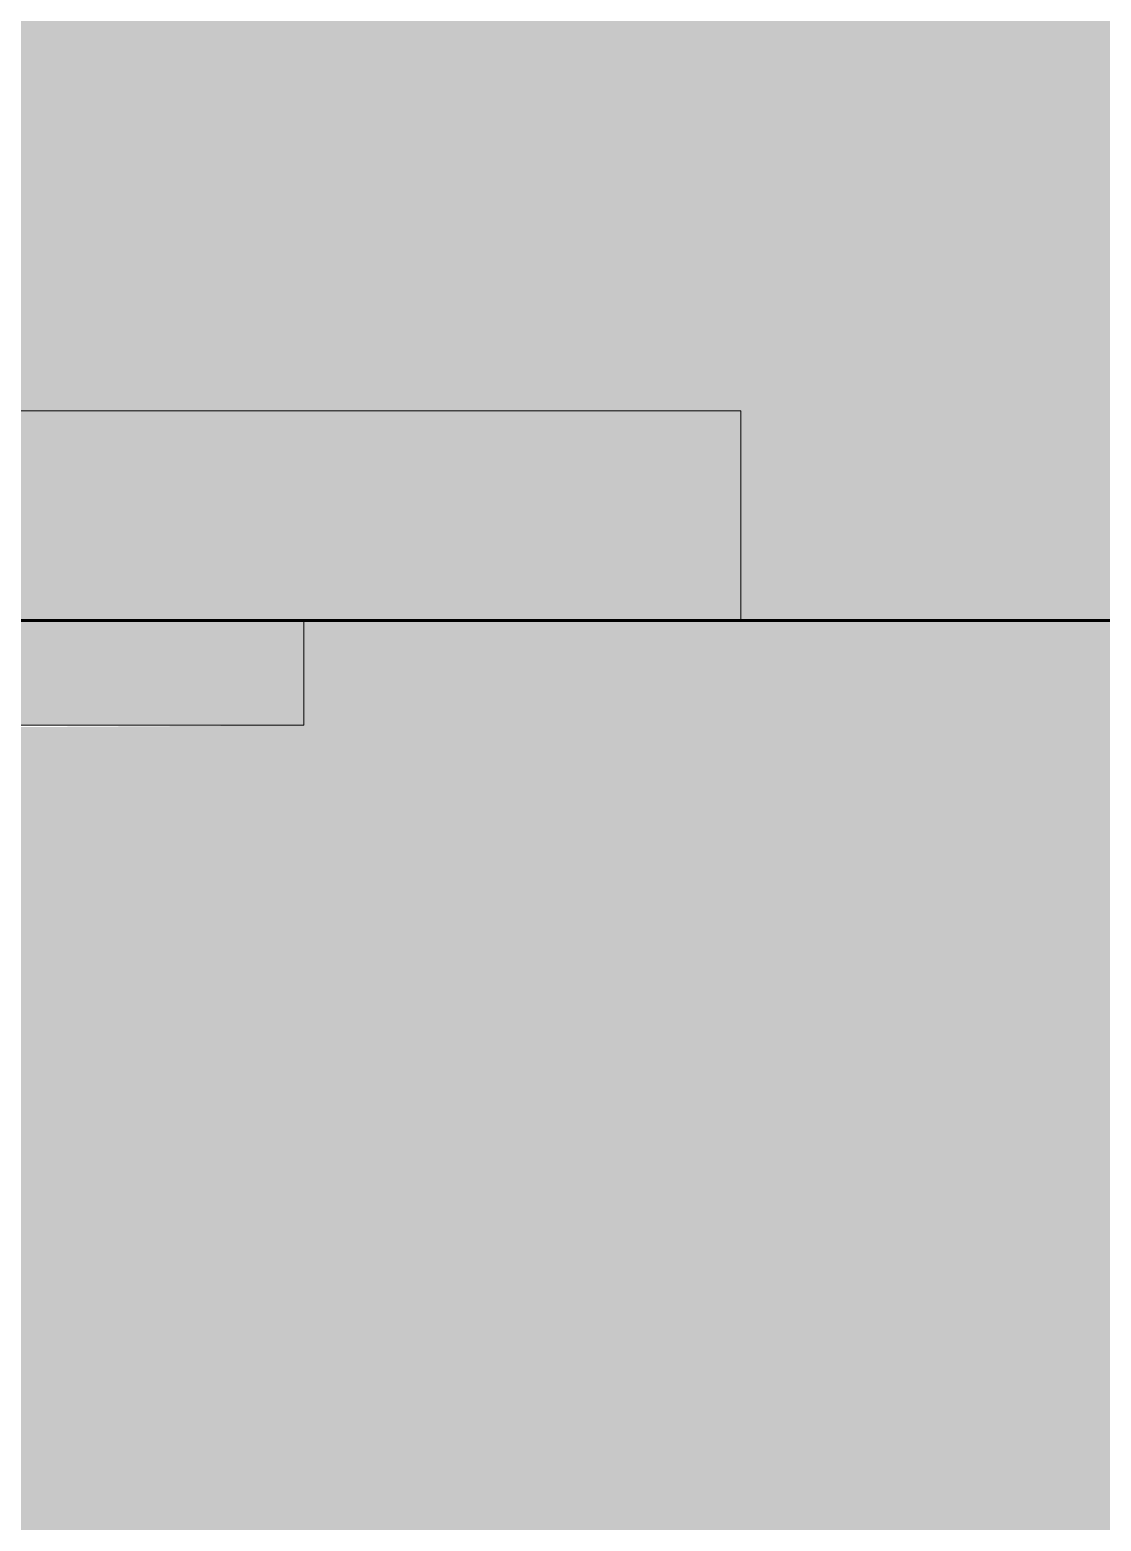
# Model space of a CAD drawing. Header units: millimetres. Extents: x -155050 to -36395, y -2753 to 7638.
# Drawn here: x -81427.9 to -81366.6, y -801.5 to -716.2 of the extents above; entities that cross this region are included whole.
import ezdxf

# ---------------------------------------------------------------- set-up
doc = ezdxf.new("R2010")
doc.units = ezdxf.units.MM
for name, pattern in [('IMPORT-DASHDOT', [11.176, 8.128, -1.524, 0, -1.524]), ('IMPORT-DASHED _2_', [9.652, 8.128, -1.524]), ('IMPORT-DĚLICÍ2 _2_', [15.875, 6.35, -3.175, 0, -3.175, 0, -3.175]), ('IMPORT-KANVBRDO', [20, 7, -6.5, 0, -6.5])]:
    doc.linetypes.add(name, pattern=pattern)
for name, color, linetype, lineweight, true_color in [('---1 - PBS PNP-1', 1, 'Continuous', 35, 0xff0000), ('00_pl_deštová voda oblast', 6, 'Continuous', 25, 0xff00ff), ('00_pL_hranice pozemku', 1, 'Continuous', 35, 0xff0000), ('00_pL_katastr-1', 150, 'Continuous', 35, 0x007fff), ('00_pL_KOTY 1500', 7, 'Continuous', 9, 0x260000), ('00_pL_objekt', 1, 'Continuous', 50, 0xff0000), ('00_pL_přípojka destova kanalizace-2', 7, 'Continuous', 35, 0x3f7f3f), ('212_HK_situace_03_dwg-1', 40, 'Continuous', 9, 0xffbf00), ('A-DOOR-5', 7, 'Continuous', 9, 0xf7f7ef), ('A-FLOR-LEVL-1', 7, 'Continuous', 9, 0x7f7f7f), ('hch budova-1', 7, 'Continuous', 9, 0x00a5a5), ('hch kanal-3', 30, 'IMPORT-KANVBRDO', 9, 0xff7f00), ('hch oploceni-1', 7, 'IMPORT-DĚLICÍ2 _2_', 9, 0x00a5a5), ('hch teren-1', 7, 'Continuous', 9, 0x00a5a5), ('hch tok-1', 7, 'Continuous', 9, 0x00a5a5), ('Obrys', 2, 'Continuous', 9, 0xffff00), ('Obrys-2', 1, 'IMPORT-DASHED _2_', 9, 0xff0000), ('Obrys-3', 5, 'Continuous', 9, 0x0000ff), ('Obrys-4', 5, 'IMPORT-DASHDOT', 9, 0x0000ff), ('PDF7_000 ISN KABELY NN', 9, 'Continuous', 9, 0x808080), ('PDF7_000 ISN SDĚL OPTIKA METALIKA CHRÁNIČKA PŘÍVOD', 9, 'Continuous', 9, 0x808080), ('PDF7_0V - Splašky výtlak zaměřeno', 9, 'Continuous', 9, 0x808080), ('PDF7_0V - Voda návrh', 9, 'Continuous', 9, 0x808080), ('PDF7_0V-návrh kanal dešťová', 7, 'Continuous', 9, 0x656565), ('PDF7_26', 9, 'Continuous', 9, 0x808080), ('PDF7_CKKOTY', 7, 'Continuous', 9, 0x260000), ('PDF7_GP Hraniční linie', 7, 'Continuous', 9, 0x0052a5), ('PDF7_GP Stromy', 7, 'Continuous', 9, 0x67a552), ('PDF7_GP Výšky bodů', 7, 'Continuous', 9, 0x0052a5), ('PDF7_ISS DEŠŤOVÁ KANALIZACE', 9, 'Continuous', 9, 0x808080), ('PDF7_POPIS_500', 1, 'Continuous', 9, 0xff0000), ('PDF7_Slezské Předměstí_646971$0$21900', 7, 'Continuous', 9, 0x002600), ('PDF7_VO_KABEL', 7, 'Continuous', 9, 0x7f6f3f), ('S-FSTN-1', 7, 'Continuous', 9, 0xbb502e), ('zed-1', 5, 'Continuous', 9, 0x0000ff)]:
    doc.layers.add(name, color=color, linetype=linetype, lineweight=lineweight, true_color=true_color)
for name, color, linetype, lineweight in [('0-1', 7, 'Continuous', 9), ('00_pL_KOTY', 7, 'Continuous', 9), ('00_pl_rozhrani ploch', 7, 'Continuous', 18), ('00_pL_stavajici objekty', 7, 'Continuous', 50), ('2966-1_navrh dispozice stroju-HK_02_dwg-1', 7, 'Continuous', 9), ('2966-1_navrh dispozice stroju-HK_dwg-1', 7, 'Continuous', 9), ('A-DOOR', 7, 'Continuous', 9), ('A-FLOR-LEVL', 7, 'Continuous', 9), ('HK_TEREN_SESAZENI_dwg-1', 7, 'Continuous', 9), ('Kóty', 7, 'Continuous', 9), ('PDF7_000 BOURÁNÍ', 7, 'Continuous', 9), ('S-FSTN', 7, 'Continuous', 9)]:
    doc.layers.add(name, color=color, linetype=linetype, lineweight=lineweight)

# ---------------------------------------------------------------- blocks, each defined once
blk = doc.blocks.new('Patní deska s ořezem - 388233-Řez 4')
at = {"layer": 'S-FSTN-1'}
for points in [[(-196863.289, -750), (-196843.19, -750), (-196843.19, -738), (-196995.69, -738), (-196995.056, -750), (-196868.19, -750)], [(-196907.211, -756), (-196868.19, -756), (-196868.19, -750), (-196995.69, -750), (-196995.056, -756), (-196951.133, -756)]]:
    blk.add_hatch(color=256, dxfattribs=at).paths.add_polyline_path(points)
at = {"layer": 'S-FSTN'}
for p, q in [((-196995.056, -738), (-196843.19, -738)), ((-196843.19, -750), (-196843.19, -738)), ((-196995.056, -750), (-196868.19, -750)), ((-196868.19, -756), (-196868.19, -750)), ((-196843.19, -750), (-196868.19, -750)), ((-196868.19, -756), (-196995.056, -756))]:
    blk.add_line(p, q, dxfattribs=at)
blk = doc.blocks.new('M_Vrata_ výsuvná_ sekční - 3000X4000 MM-499574-Řez 4')
at = {"layer": 'A-DOOR-5'}
blk.add_hatch(color=256, dxfattribs=at).paths.add_polyline_path([(-193437.349, -750), (-193133.19, -750), (-193133.19, -738), (-193008.091, -738), (-193008.091, -450), (-192979.197, -450), (-192979.197, 1700), (-192988.19, 1700), (-192988.19, 2750), (-196979.197, 2750), (-196979.197, -738), (-196843.19, -738), (-196843.19, -750), (-193788.728, -750)])
at = {"layer": 'A-DOOR'}
for p, q in [((-193133.19, -750), (-196843.19, -750)), ((-196843.19, -750), (-193133.19, -750))]:
    blk.add_line(p, q, dxfattribs=at)
blk = doc.blocks.new('Rampa - Rampa-823350-Řez 4')
at = {"layer": 'A-FLOR-LEVL-1'}
blk.add_hatch(color=256, dxfattribs=at).paths.add_polyline_path([(-194491.485, -945.209), (-192988.19, -945.209), (-192988.19, -765.117), (-193008.091, -765.117), (-193008.091, -756), (-193108.19, -756), (-193108.19, -750), (-196868.19, -750), (-196868.19, -756), (-196988.19, -756.782), (-196988.19, -945.209), (-195896.998, -945.209)])
blk = doc.blocks.new('2966-1_navrh dispozice stroju-HK_dwg-867852-Řez 4')
at = {"layer": '0-1'}
for p, q in [((-194955.828, -750), (-197875.828, -750)), ((-197875.828, -750), (-194955.828, -750)), ((-194955.828, -750), (-197875.828, -750)), ((-197875.828, -750), (-196306.828, -750)), ((-194955.828, -750), (-197875.828, -750)), ((-194955.828, -750), (-197875.828, -750)), ((-194955.828, -750), (-197875.828, -750)), ((-194955.828, -750), (-197875.828, -750)), ((-194955.828, -750), (-197875.828, -750)), ((-194955.828, -750), (-197875.828, -750)), ((-194955.828, -750), (-197875.828, -750)), ((-194955.828, -750), (-197875.828, -750)), ((-194955.828, -750), (-197875.828, -750)), ((-194955.828, -750), (-197875.828, -750)), ((-194955.828, -750), (-197875.828, -750)), ((-194955.828, -750), (-197875.828, -750)), ((-197875.828, -750), (-194955.828, -750)), ((-196306.828, -750), (-197875.828, -750)), ((-194955.828, -750), (-197875.828, -750)), ((-194955.828, -750), (-197875.828, -750)), ((-194955.828, -750), (-197875.828, -750)), ((-194955.828, -750), (-197875.828, -750)), ((-194955.828, -750), (-197875.828, -750)), ((-194955.828, -750), (-197875.828, -750)), ((-194955.828, -750), (-197875.828, -750)), ((-194955.828, -750), (-197875.828, -750)), ((-194955.828, -750), (-197875.828, -750)), ((-194955.828, -750), (-197875.828, -750)), ((-194955.828, -750), (-197875.828, -750)), ((-194955.828, -750), (-197875.828, -750)), ((-197616.828, -750), (-194955.828, -750)), ((-197616.828, -750), (-194955.828, -750)), ((-196394.828, -750), (-197304.828, -750)), ((-197304.828, -750), (-196394.828, -750)), ((-197304.828, -750), (-196394.828, -750)), ((-197304.828, -750), (-196394.828, -750)), ((-196394.828, -750), (-197304.828, -750)), ((-197304.828, -750), (-196394.828, -750)), ((-197304.828, -750), (-196394.828, -750)), ((-197304.828, -750), (-196394.828, -750)), ((-197214.828, -750), (-196634.828, -750)), ((-196634.828, -750), (-197214.828, -750)), ((-197214.828, -750), (-196634.828, -750)), ((-196634.828, -750), (-197214.828, -750)), ((-196654.828, -750), (-197194.828, -750)), ((-196654.828, -750), (-197194.828, -750)), ((-196871.828, -750), (-197012.828, -750)), ((-196871.828, -750), (-197012.828, -750)), ((-196867.765, -750), (-196981.891, -750)), ((-196867.765, -750), (-196981.891, -750)), ((-196941.828, -750), (-196781.828, -750)), ((-196781.828, -750), (-196941.828, -750)), ((-196941.828, -750), (-196781.828, -750)), ((-196867.765, -750), (-196924.828, -750)), ((-196867.765, -750), (-196924.828, -750)), ((-196916.828, -750), (-196806.828, -750)), ((-196806.828, -750), (-196916.828, -750)), ((-196910.628, -750), (-196747.828, -750)), ((-196910.628, -750), (-196753.328, -750)), ((-196753.328, -750), (-196910.628, -750)), ((-196747.828, -750), (-196910.628, -750)), ((-196883.678, -750), (-196909.978, -750)), ((-196901.528, -750), (-196878.592, -750)), ((-196883.678, -750), (-196886.546, -750)), ((-196885.11, -750), (-196793.328, -750)), ((-196883.678, -750), (-196883.528, -750)), ((-196883.178, -750), (-196883.528, -750)), ((-196871.874, -750), (-196883.178, -750)), ((-196866.828, -750), (-196882.828, -750)), ((-196866.828, -750), (-196882.828, -750)), ((-196878.078, -750), (-196881.328, -750)), ((-196878.078, -750), (-196881.328, -750)), ((-196878.078, -750), (-196881.328, -750)), ((-196878.078, -750), (-196881.328, -750)), ((-196881.328, -750), (-196878.078, -750)), ((-196881.328, -750), (-196878.078, -750)), ((-196871.578, -750), (-196878.078, -750)), ((-196871.578, -750), (-196878.078, -750)), ((-196871.578, -750), (-196878.078, -750)), ((-196871.578, -750), (-196878.078, -750)), ((-196877.17, -750), (-196871.403, -750)), ((-196871.528, -750), (-196872.328, -750)), ((-196871.528, -750), (-196872.328, -750)), ((-196871.138, -750), (-196871.874, -750)), ((-196871.828, -750), (-196851.828, -750)), ((-196871.828, -750), (-196851.828, -750)), ((-196868.328, -750), (-196871.578, -750)), ((-196868.328, -750), (-196871.578, -750)), ((-196868.328, -750), (-196871.578, -750)), ((-196868.328, -750), (-196871.578, -750)), ((-196871.528, -750), (-196871.555, -750)), ((-196871.528, -750), (-196871.555, -750)), ((-196852.101, -750), (-196852.128, -750)), ((-196851.328, -750), (-196852.128, -750)), ((-196852.101, -750), (-196852.128, -750)), ((-196851.328, -750), (-196852.128, -750)), ((-196812.828, -750), (-196851.828, -750)), ((-196812.828, -750), (-196851.828, -750)), ((-196825.828, -750), (-196849.828, -750)), ((-196825.828, -750), (-196849.828, -750)), ((-196842.328, -750), (-196846.828, -750)), ((-196842.328, -750), (-196846.828, -750)), ((-196842.328, -750), (-196846.828, -750)), ((-196842.328, -750), (-196846.828, -750)), ((-196846.828, -750), (-196842.328, -750)), ((-196846.828, -750), (-196842.328, -750)), ((-196830.828, -750), (-196844.828, -750)), ((-196830.828, -750), (-196844.828, -750)), ((-196831.578, -750), (-196844.078, -750)), ((-196831.578, -750), (-196844.078, -750)), ((-196832.728, -750), (-196842.928, -750)), ((-196832.728, -750), (-196842.928, -750)), ((-196833.328, -750), (-196842.328, -750)), ((-196833.328, -750), (-196842.328, -750)), ((-196833.328, -750), (-196842.328, -750)), ((-196833.328, -750), (-196842.328, -750)), ((-196839.428, -750), (-196839.928, -750)), ((-196839.428, -750), (-196839.928, -750)), ((-196839.428, -750), (-196839.928, -750)), ((-196839.428, -750), (-196839.928, -750)), ((-196827.728, -750), (-196839.928, -750)), ((-196827.728, -750), (-196839.928, -750)), ((-196836.675, -750), (-196837.169, -750)), ((-196836.675, -750), (-196837.169, -750)), ((-196836.778, -750), (-196837.009, -750)), ((-196835.74, -750), (-196836.675, -750)), ((-196836.223, -750), (-196836.561, -750)), ((-196836.078, -750), (-196827.778, -750)), ((-196836.078, -750), (-196827.778, -750)), ((-196834.532, -750), (-196835.74, -750)), ((-196835.328, -750), (-196834.828, -750)), ((-196832.882, -750), (-196834.532, -750)), ((-196832.882, -750), (-196834.532, -750)), ((-196833.957, -750), (-196833.9, -750)), ((-196828.828, -750), (-196833.328, -750)), ((-196828.828, -750), (-196833.328, -750)), ((-196828.828, -750), (-196833.328, -750)), ((-196828.828, -750), (-196833.328, -750)), ((-196831.647, -750), (-196833.076, -750)), ((-196832.389, -750), (-196832.882, -750)), ((-196832.389, -750), (-196832.882, -750)), ((-196831.406, -750), (-196832.882, -750)), ((-196831.453, -750), (-196832.389, -750)), ((-196831.453, -750), (-196832.389, -750)), ((-196828.408, -750), (-196824.661, -750)), ((-196828.408, -750), (-196824.661, -750)), ((-196827.728, -750), (-196828.228, -750)), ((-196827.728, -750), (-196828.228, -750)), ((-196827.728, -750), (-196828.228, -750)), ((-196827.728, -750), (-196828.228, -750)), ((-196828.165, -750), (-196825.908, -750)), ((-196827.828, -750), (-196822.828, -750)), ((-196822.828, -750), (-196827.828, -750)), ((-196827.828, -750), (-196822.828, -750)), ((-196822.828, -750), (-196827.828, -750)), ((-196822.828, -750), (-196824.828, -750)), ((-196822.828, -750), (-196824.828, -750)), ((-196823.106, -750), (-196823.359, -750)), ((-196823.106, -750), (-196823.359, -750)), ((-196822.643, -750), (-196823.106, -750)), ((-196822.643, -750), (-196823.106, -750)), ((-196822.799, -750), (-196822.828, -750)), ((-196822.799, -750), (-196822.828, -750))]:
    blk.add_line(p, q, dxfattribs=at)
at = {"layer": '0-1', "flags": 128}
for points in [[(-196536.828, -750), (-196554.748, -750), (-197294.908, -750), (-197312.828, -750)], [(-196536.828, -750), (-196554.748, -750), (-197294.908, -750), (-197312.828, -750)], [(-196871.828, -750), (-197024.828, -750), (-197312.328, -750)], [(-196871.828, -750), (-197024.828, -750), (-197312.328, -750)], [(-197194.828, -750), (-196654.828, -750), (-196644.828, -750)], [(-197194.828, -750), (-196654.828, -750), (-196644.828, -750)], [(-197002.828, -750), (-196997.828, -750), (-196827.828, -750), (-196822.828, -750)], [(-197002.828, -750), (-196997.828, -750), (-196827.828, -750), (-196822.828, -750)], [(-197002.828, -750), (-196997.828, -750), (-196827.828, -750), (-196822.828, -750)], [(-197002.828, -750), (-196997.828, -750), (-196827.828, -750), (-196822.828, -750)], [(-196781.828, -750), (-196782.828, -750), (-196940.828, -750), (-196941.828, -750)], [(-196824.828, -750), (-196830.828, -750), (-196934.828, -750), (-196940.828, -750)], [(-196824.828, -750), (-196830.828, -750), (-196934.828, -750), (-196940.828, -750)], [(-196822.828, -750), (-196830.828, -750), (-196934.828, -750)], [(-196822.828, -750), (-196830.828, -750), (-196934.828, -750)], [(-196813.79, -750), (-196810.375, -750), (-196913.281, -750), (-196904.873, -750), (-196839.928, -750), (-196827.728, -750), (-196822.556, -750)], [(-196904.873, -750), (-196839.928, -750), (-196827.728, -750), (-196822.556, -750), (-196822.643, -750), (-196822.556, -750)], [(-196893.67, -750), (-196877.782, -750), (-196871.874, -750)], [(-196883.528, -750), (-196883.678, -750), (-196883.528, -750), (-196747.828, -750)], [(-196868.328, -750), (-196871.578, -750), (-196874.828, -750), (-196878.078, -750), (-196881.328, -750)], [(-196868.328, -750), (-196871.578, -750), (-196874.828, -750), (-196878.078, -750), (-196881.328, -750)], [(-196878.078, -750), (-196874.828, -750), (-196871.578, -750), (-196868.328, -750)], [(-196878.078, -750), (-196874.828, -750), (-196871.578, -750), (-196868.328, -750)], [(-196871.828, -750), (-196871.555, -750), (-196852.101, -750), (-196851.828, -750)], [(-196871.828, -750), (-196871.555, -750), (-196852.101, -750), (-196851.828, -750)], [(-196871.528, -750), (-196852.128, -750), (-196871.528, -750)], [(-196871.528, -750), (-196852.128, -750), (-196871.528, -750)], [(-196537.328, -750), (-196824.828, -750), (-196851.828, -750)], [(-196537.328, -750), (-196824.828, -750), (-196851.828, -750)], [(-196828.828, -750), (-196833.328, -750), (-196837.828, -750), (-196842.328, -750), (-196846.828, -750)], [(-196828.828, -750), (-196833.328, -750), (-196837.828, -750), (-196842.328, -750), (-196846.828, -750)], [(-196842.328, -750), (-196837.828, -750), (-196833.328, -750), (-196828.828, -750)], [(-196842.328, -750), (-196837.828, -750), (-196833.328, -750), (-196828.828, -750)], [(-196833.828, -750), (-196837.078, -750), (-196840.328, -750)], [(-196840.328, -750), (-196837.078, -750), (-196830.578, -750), (-196827.328, -750)], [(-196827.328, -750), (-196833.828, -750), (-196840.328, -750)], [(-196833.828, -750), (-196837.078, -750), (-196840.328, -750)], [(-196840.328, -750), (-196837.078, -750), (-196830.578, -750), (-196827.328, -750)], [(-196827.328, -750), (-196833.828, -750), (-196840.328, -750)], [(-196834.77, -750), (-196834.978, -750), (-196835.693, -750), (-196837.169, -750)], [(-196834.978, -750), (-196834.264, -750), (-196835.74, -750)], [(-196828.165, -750), (-196824.214, -750), (-196834.328, -750)], [(-196834.264, -750), (-196832.835, -750), (-196831.406, -750), (-196830.692, -750), (-196829.977, -750), (-196831.453, -750)], [(-196833.828, -750), (-196830.578, -750), (-196827.328, -750)], [(-196833.828, -750), (-196830.578, -750), (-196827.328, -750)], [(-196825.744, -750), (-196825.908, -750), (-196825.744, -750)], [(-196819.581, -750), (-196822.384, -750), (-196825.744, -750)], [(-196818.828, -750), (-196822.567, -750), (-196822.828, -750)], [(-196819.953, -750), (-196819.328, -750), (-196819.953, -750), (-196822.703, -750), (-196822.828, -750)], [(-196822.703, -750), (-196819.953, -750), (-196819.328, -750), (-196819.953, -750), (-196822.703, -750), (-196822.828, -750)], [(-196818.828, -750), (-196822.567, -750), (-196822.828, -750)], [(-196819.953, -750), (-196819.328, -750), (-196819.953, -750), (-196822.703, -750), (-196822.828, -750)], [(-196822.703, -750), (-196819.953, -750), (-196819.328, -750), (-196819.953, -750), (-196822.703, -750), (-196822.828, -750)], [(-196815.852, -750), (-196818.793, -750), (-196822.557, -750), (-196822.61, -750), (-196822.799, -750), (-196822.567, -750)], [(-196815.852, -750), (-196818.793, -750), (-196822.557, -750), (-196822.61, -750), (-196822.799, -750), (-196822.567, -750)], [(-196819.953, -750), (-196819.328, -750), (-196819.953, -750), (-196822.703, -750)], [(-196819.953, -750), (-196819.328, -750), (-196819.953, -750), (-196822.703, -750)]]:
    blk.add_lwpolyline(points, dxfattribs=at)
for points in [[(-196874.328, -750), (-196849.328, -750), (-196849.864, -750), (-196873.792, -750)], [(-196874.328, -750), (-196849.328, -750), (-196849.864, -750), (-196873.792, -750)], [(-196871.828, -750), (-196851.828, -750), (-196852.828, -750), (-196870.828, -750)], [(-196871.828, -750), (-196851.828, -750), (-196852.828, -750), (-196870.828, -750)]]:
    blk.add_lwpolyline(points, close=True, dxfattribs=at)
at = {"layer": '0-1'}
for points, degree, knots in [([(-196878.592, -750), (-196878.16, -750), (-196877.565, -750), (-196877.199, -750), (-196876.984, -750), (-196876.94, -750), (-196877.078, -750), (-196877.441, -750), (-196877.782, -750)], 2, [0, 0, 0, 0.189858, 0.315715, 0.439674, 0.561885, 0.68544, 0.81059, 1, 1, 1]), ([(-196871.15, -750), (-196871.15, -750), (-196871.19, -750), (-196871.314, -750), (-196871.438, -750), (-196871.618, -750), (-196871.772, -750), (-196871.874, -750)], 3, [0, 0, 0, 0, 0.306218, 0.459075, 0.611396, 0.762716, 1, 1, 1, 1]), ([(-196836.078, -750), (-196836.84, -750), (-196837.778, -750), (-196838.614, -750), (-196839.032, -750), (-196839.242, -750), (-196839.242, -750), (-196839.032, -750), (-196838.614, -750), (-196837.778, -750), (-196836.84, -750), (-196836.078, -750)], 3, [0, 0, 0, 0, 0.181758, 0.272668, 0.363595, 0.45453, 0.54547, 0.636405, 0.727332, 0.818242, 1, 1, 1, 1]), ([(-196839.233, -750), (-196839.233, -750), (-196839.188, -750), (-196839.04, -750), (-196838.883, -750), (-196838.683, -750), (-196838.438, -750), (-196838.148, -750), (-196837.814, -750), (-196837.31, -750), (-196836.866, -750), (-196836.541, -750)], 3, [0, 0, 0, 0, 0.181871, 0.272803, 0.36373, 0.454653, 0.545568, 0.636476, 0.727373, 0.81826, 1, 1, 1, 1]), ([(-196836.675, -750), (-196836.701, -750), (-196836.743, -750), (-196836.801, -750), (-196836.855, -750), (-196836.912, -750), (-196836.959, -750), (-196836.991, -750), (-196837.006, -750), (-196837.008, -750), (-196836.993, -750), (-196836.951, -750), (-196836.857, -750), (-196836.754, -750), (-196836.675, -750)], 3, [0, 0, 0, 0, 0.041932, 0.070174, 0.108283, 0.156997, 0.217093, 0.279505, 0.344021, 0.41006, 0.498891, 0.60814, 0.734668, 1, 1, 1, 1]), ([(-196834.532, -750), (-196834.656, -750), (-196834.846, -750), (-196835.116, -750), (-196835.337, -750), (-196835.567, -750), (-196835.786, -750), (-196835.969, -750), (-196836.126, -750), (-196836.265, -750), (-196836.453, -750), (-196836.592, -750), (-196836.675, -750)], 3, [0, 0, 0, 0, 0.200995, 0.300249, 0.408062, 0.52316, 0.622539, 0.703346, 0.763419, 0.822107, 0.87888, 1, 1, 1, 1]), ([(-196836.675, -750), (-196836.63, -750), (-196836.556, -750), (-196836.45, -750), (-196836.368, -750), (-196836.287, -750), (-196836.202, -750), (-196836.109, -750), (-196836.012, -750), (-196835.914, -750), (-196835.819, -750), (-196835.725, -750), (-196835.63, -750), (-196835.534, -750), (-196835.434, -750), (-196835.328, -750), (-196835.214, -750), (-196835.094, -750), (-196834.974, -750), (-196834.857, -750), (-196834.712, -750), (-196834.603, -750), (-196834.532, -750)], 3, [0, 0, 0, 0, 0.093908, 0.144794, 0.19138, 0.234274, 0.279916, 0.32804, 0.37858, 0.425753, 0.470556, 0.51385, 0.556412, 0.598973, 0.642268, 0.687071, 0.734243, 0.784784, 0.832907, 0.87855, 0.921444, 1, 1, 1, 1]), ([(-196836.078, -750), (-196835.634, -750), (-196834.96, -750), (-196834.049, -750), (-196833.361, -750), (-196832.668, -750), (-196831.97, -750), (-196831.267, -750), (-196830.559, -750), (-196829.611, -750), (-196828.891, -750), (-196828.408, -750)], 3, [0, 0, 0, 0, 0.183605, 0.275138, 0.366467, 0.45759, 0.548506, 0.639213, 0.729709, 0.819995, 1, 1, 1, 1]), ([(-196828.408, -750), (-196828.891, -750), (-196829.611, -750), (-196830.559, -750), (-196831.267, -750), (-196831.97, -750), (-196832.668, -750), (-196833.361, -750), (-196834.049, -750), (-196834.96, -750), (-196835.634, -750), (-196836.078, -750)], 3, [0, 0, 0, 0, 0.180005, 0.270291, 0.360787, 0.451494, 0.54241, 0.633533, 0.724862, 0.816395, 1, 1, 1, 1]), ([(-196834.437, -750), (-196834.509, -750), (-196834.629, -750), (-196834.733, -750), (-196834.77, -750)], 3, [0, 0, 0, 0, 0.605664, 1, 1, 1, 1]), ([(-196832.389, -750), (-196832.434, -750), (-196832.508, -750), (-196832.614, -750), (-196832.696, -750), (-196832.777, -750), (-196832.862, -750), (-196832.955, -750), (-196833.052, -750), (-196833.15, -750), (-196833.245, -750), (-196833.339, -750), (-196833.433, -750), (-196833.53, -750), (-196833.63, -750), (-196833.736, -750), (-196833.85, -750), (-196833.97, -750), (-196834.09, -750), (-196834.207, -750), (-196834.352, -750), (-196834.461, -750), (-196834.532, -750)], 3, [0, 0, 0, 0, 0.093908, 0.144794, 0.19138, 0.234274, 0.279916, 0.32804, 0.37858, 0.425753, 0.470556, 0.51385, 0.556412, 0.598973, 0.642268, 0.687071, 0.734243, 0.784784, 0.832907, 0.87855, 0.921444, 1, 1, 1, 1]), ([(-196834.532, -750), (-196834.408, -750), (-196834.218, -750), (-196833.948, -750), (-196833.727, -750), (-196833.497, -750), (-196833.278, -750), (-196833.094, -750), (-196832.938, -750), (-196832.799, -750), (-196832.611, -750), (-196832.472, -750), (-196832.389, -750)], 3, [0, 0, 0, 0, 0.200995, 0.300249, 0.408062, 0.52316, 0.622539, 0.703346, 0.763419, 0.822107, 0.87888, 1, 1, 1, 1]), ([(-196834.193, -750), (-196833.853, -750), (-196833.34, -750), (-196832.649, -750), (-196832.128, -750), (-196831.604, -750), (-196831.078, -750), (-196830.549, -750), (-196830.017, -750), (-196829.306, -750), (-196828.768, -750), (-196828.408, -750)], 3, [0, 0, 0, 0, 0.183174, 0.274554, 0.36578, 0.456849, 0.547761, 0.638516, 0.729112, 0.81955, 1, 1, 1, 1]), ([(-196833.076, -750), (-196833.243, -750), (-196833.487, -750), (-196833.846, -750), (-196834.027, -750), (-196834.134, -750)], 3, [0, 0, 0, 0, 0.516486, 0.721292, 1, 1, 1, 1]), ([(-196832.389, -750), (-196832.362, -750), (-196832.321, -750), (-196832.263, -750), (-196832.209, -750), (-196832.152, -750), (-196832.105, -750), (-196832.073, -750), (-196832.058, -750), (-196832.056, -750), (-196832.071, -750), (-196832.113, -750), (-196832.207, -750), (-196832.31, -750), (-196832.389, -750)], 3, [0, 0, 0, 0, 0.041932, 0.070174, 0.108283, 0.156997, 0.217093, 0.279505, 0.344021, 0.41006, 0.498891, 0.60814, 0.734668, 1, 1, 1, 1]), ([(-196830.103, -750), (-196830.081, -750), (-196830.071, -750), (-196830.091, -750), (-196830.133, -750), (-196830.199, -750), (-196830.283, -750), (-196830.371, -750), (-196830.461, -750), (-196830.549, -750), (-196830.634, -750), (-196830.716, -750), (-196830.797, -750), (-196830.882, -750), (-196830.975, -750), (-196831.072, -750), (-196831.17, -750), (-196831.265, -750), (-196831.359, -750), (-196831.485, -750), (-196831.581, -750), (-196831.647, -750)], 3, [0, 0, 0, 0, 0.081795, 0.131795, 0.193286, 0.264504, 0.331214, 0.392628, 0.448678, 0.499703, 0.546224, 0.588813, 0.628026, 0.669753, 0.713747, 0.759952, 0.803077, 0.844036, 0.883616, 0.922525, 1, 1, 1, 1]), ([(-196827.778, -750), (-196828.453, -750), (-196829.284, -750), (-196830.025, -750), (-196830.395, -750), (-196830.58, -750), (-196830.58, -750), (-196830.395, -750), (-196830.025, -750), (-196829.284, -750), (-196828.453, -750), (-196827.778, -750)], 3, [0, 0, 0, 0, 0.181764, 0.272674, 0.363599, 0.454532, 0.545468, 0.636401, 0.727326, 0.818236, 1, 1, 1, 1]), ([(-196827.778, -750), (-196827.593, -750), (-196827.314, -750), (-196826.939, -750), (-196826.658, -750), (-196826.375, -750), (-196826.092, -750), (-196825.807, -750), (-196825.522, -750), (-196825.141, -750), (-196824.853, -750), (-196824.661, -750)], 3, [0, 0, 0, 0, 0.182631, 0.273822, 0.36492, 0.455924, 0.546835, 0.637651, 0.728373, 0.819, 1, 1, 1, 1]), ([(-196824.661, -750), (-196824.853, -750), (-196825.141, -750), (-196825.522, -750), (-196825.807, -750), (-196826.092, -750), (-196826.375, -750), (-196826.658, -750), (-196826.939, -750), (-196827.314, -750), (-196827.593, -750), (-196827.778, -750)], 3, [0, 0, 0, 0, 0.181, 0.271627, 0.362349, 0.453165, 0.544076, 0.63508, 0.726178, 0.817369, 1, 1, 1, 1]), ([(-196823.359, -750), (-196823.279, -750), (-196823.175, -750), (-196823.061, -750), (-196822.992, -750), (-196822.934, -750), (-196822.888, -750), (-196822.842, -750), (-196822.828, -750), (-196822.828, -750)], 3, [0, 0, 0, 0, 0.250917, 0.356106, 0.462148, 0.568895, 0.676199, 0.783911, 1, 1, 1, 1]), ([(-196823.359, -750), (-196823.279, -750), (-196823.175, -750), (-196823.061, -750), (-196822.992, -750), (-196822.934, -750), (-196822.888, -750), (-196822.842, -750), (-196822.828, -750), (-196822.828, -750)], 3, [0, 0, 0, 0, 0.250917, 0.356106, 0.462148, 0.568895, 0.676199, 0.783911, 1, 1, 1, 1]), ([(-196823.106, -750), (-196823.04, -750), (-196822.956, -750), (-196822.849, -750), (-196822.811, -750), (-196822.799, -750)], 3, [0, 0, 0, 0, 0.407976, 0.577347, 1, 1, 1, 1]), ([(-196823.106, -750), (-196823.04, -750), (-196822.956, -750), (-196822.849, -750), (-196822.811, -750), (-196822.799, -750)], 3, [0, 0, 0, 0, 0.407976, 0.577347, 1, 1, 1, 1]), ([(-196822.643, -750), (-196822.637, -750), (-196822.628, -750), (-196822.617, -750), (-196822.612, -750), (-196822.61, -750)], 3, [0, 0, 0, 0, 0.486548, 0.722696, 1, 1, 1, 1]), ([(-196822.643, -750), (-196822.637, -750), (-196822.628, -750), (-196822.617, -750), (-196822.612, -750), (-196822.61, -750)], 3, [0, 0, 0, 0, 0.486548, 0.722696, 1, 1, 1, 1])]:
    blk.add_open_spline(points, degree=degree, knots=knots, dxfattribs=at)
for points in [[(-196828.408, -750), (-196791.121, -750), (-196753.535, -750), (-196716.248, -750)], [(-196828.408, -750), (-196791.121, -750), (-196753.535, -750), (-196716.248, -750)], [(-196719.995, -750), (-196754.799, -750), (-196789.857, -750), (-196824.661, -750)], [(-196824.661, -750), (-196789.857, -750), (-196754.799, -750), (-196719.995, -750)]]:
    blk.add_open_spline(points, degree=3, dxfattribs=at)
at = {"layer": 'Kóty'}
blk.add_line((-181940.69, -750), (-198730.69, -750), dxfattribs=at)
at = {"layer": 'Obrys'}
for p, q in [((-179030.835, -750), (-201519.052, -750)), ((-179030.835, -750), (-201519.052, -750)), ((-201519.052, -750), (-179030.835, -750)), ((-196690.525, -750), (-198576.828, -750)), ((-198576.828, -750), (-192459.69, -750)), ((-192459.69, -750), (-198576.828, -750)), ((-196690.525, -750), (-198576.828, -750))]:
    blk.add_line(p, q, dxfattribs=at)
at = {"layer": 'Obrys-2'}
for p, q in [((-192186.551, -750), (-198905.69, -750)), ((-198905.69, -750), (-192186.551, -750))]:
    blk.add_line(p, q, dxfattribs=at)
at = {"layer": 'Obrys-3'}
for p, q in [((-181365.69, -750), (-199905.69, -750)), ((-181365.69, -750), (-199905.69, -750)), ((-199585.69, -750), (-181365.69, -750)), ((-196995.056, -750), (-192988.19, -750))]:
    blk.add_line(p, q, dxfattribs=at)
at = {"layer": 'Obrys-3', "flags": 128}
blk.add_lwpolyline([(-199580.69, -750), (-181365.69, -750), (-180765.69, -750)], dxfattribs=at)
at = {"layer": 'Obrys-4'}
for p, q in [((-190565.69, -750), (-200585.69, -750)), ((-196305.69, -750), (-200285.69, -750))]:
    blk.add_line(p, q, dxfattribs=at)
blk = doc.blocks.new('2966-1_navrh dispozice stroju-HK_02_dwg-876232-Řez 4')
at = {"layer": 'zed-1'}
blk.add_line((-192988.19, -750), (-196995.056, -750), dxfattribs=at)
blk = doc.blocks.new('212_HK_situace_03_dwg-886969-Řez 4')
at = {"layer": '---1 - PBS PNP-1'}
blk.add_line((-196582.814, -750), (-200265.656, -750), dxfattribs=at)
at = {"layer": '00_pl_deštová voda oblast'}
blk.add_line((-192988.19, -750), (-196995.056, -750), dxfattribs=at)
at = {"layer": '00_pL_hranice pozemku'}
for p, q in [((-201519.052, -750), (-179030.835, -750)), ((-179030.835, -750), (-201519.052, -750)), ((-201519.052, -750), (-179030.835, -750))]:
    blk.add_line(p, q, dxfattribs=at)
at = {"layer": '00_pL_katastr-1'}
for p, q in [((-179030.835, -750), (-201519.052, -750)), ((-201519.052, -750), (-179030.835, -750)), ((-179030.835, -750), (-201519.052, -750)), ((-179030.835, -750), (-201519.052, -750)), ((-201519.052, -750), (-179030.835, -750)), ((-179030.835, -750), (-201519.052, -750))]:
    blk.add_line(p, q, dxfattribs=at)
at = {"layer": '00_pL_katastr-1', "flags": 128}
blk.add_lwpolyline([(-201519.052, -750), (-195852.308, -750), (-191585.355, -750), (-179030.835, -750)], dxfattribs=at)
at = {"layer": '00_pL_KOTY', "flags": 128}
blk.add_lwpolyline([(-200140.891, -750), (-200138.024, -750), (-180828.039, -750), (-180830.907, -750)], dxfattribs=at)
at = {"layer": '00_pL_KOTY 1500', "flags": 128}
blk.add_lwpolyline([(-200144.197, -750), (-200135.765, -750), (-180827.318, -750), (-180835.75, -750)], dxfattribs=at)
at = {"layer": '00_pL_objekt'}
blk.add_line((-192988.19, -750), (-196995.056, -750), dxfattribs=at)
at = {"layer": '00_pL_přípojka destova kanalizace-2'}
blk.add_line((-201146.108, -750), (-179030.835, -750), dxfattribs=at)
at = {"layer": '00_pl_rozhrani ploch', "flags": 128}
blk.add_lwpolyline([(-197349.174, -750), (-197348.207, -750), (-192948.207, -750), (-192949.174, -750)], dxfattribs=at)
at = {"layer": '00_pL_stavajici objekty'}
for p, q in [((-179030.835, -750), (-201519.052, -750)), ((-201519.052, -750), (-179030.835, -750)), ((-179030.835, -750), (-201519.052, -750)), ((-201519.052, -750), (-179030.835, -750)), ((-201519.052, -750), (-179030.835, -750)), ((-179030.835, -750), (-201519.052, -750))]:
    blk.add_line(p, q, dxfattribs=at)
at = {"layer": 'PDF7_000 BOURÁNÍ'}
for p, q in [((-201519.052, -750), (-179030.835, -750)), ((-179030.835, -750), (-201519.052, -750))]:
    blk.add_line(p, q, dxfattribs=at)
at = {"layer": 'PDF7_000 BOURÁNÍ', "flags": 128}
blk.add_lwpolyline([(-201519.052, -750), (-196172.176, -750), (-196965.458, -750)], dxfattribs=at)
at = {"layer": 'PDF7_000 ISN KABELY NN'}
for p, q in [((-196644.795, -750), (-196910.658, -750)), ((-196707.92, -750), (-196840.894, -750))]:
    blk.add_line(p, q, dxfattribs=at)
at = {"layer": 'PDF7_000 ISN KABELY NN', "flags": 128}
for points in [[(-196840.829, -750), (-196707.92, -750), (-197106.713, -750), (-197306.153, -750), (-197306.11, -750), (-197439.041, -750)], [(-196651.392, -750), (-196518.482, -750), (-196917.275, -750), (-197116.715, -750), (-197116.672, -750), (-197249.603, -750)]]:
    blk.add_lwpolyline(points, dxfattribs=at)
at = {"layer": 'PDF7_000 ISN SDĚL OPTIKA METALIKA CHRÁNIČKA PŘÍVOD'}
for p, q in [((-196823.955, -750), (-197180.575, -750)), ((-196679.176, -750), (-197035.746, -750))]:
    blk.add_line(p, q, dxfattribs=at)
at = {"layer": 'PDF7_0V - Splašky výtlak zaměřeno', "flags": 128}
blk.add_lwpolyline([(-197050.635, -750), (-195854.254, -750), (-193926.752, -750)], dxfattribs=at)
at = {"layer": 'PDF7_0V - Voda návrh', "flags": 128}
blk.add_lwpolyline([(-195189.363, -750), (-195787.553, -750), (-197183.331, -750)], dxfattribs=at)
at = {"layer": 'PDF7_0V-návrh kanal dešťová', "flags": 128}
blk.add_lwpolyline([(-196901.555, -750), (-197034.444, -750), (-196768.581, -750)], dxfattribs=at)
at = {"layer": 'PDF7_26', "flags": 128}
blk.add_lwpolyline([(-196877.282, -750), (-198140.085, -750)], close=True, dxfattribs=at)
at = {"layer": 'PDF7_CKKOTY'}
for p, q in [((-179030.835, -750), (-201519.052, -750)), ((-201519.052, -750), (-193890.449, -750)), ((-201519.052, -750), (-192295.489, -750))]:
    blk.add_line(p, q, dxfattribs=at)
at = {"layer": 'PDF7_CKKOTY', "flags": 128}
blk.add_lwpolyline([(-191112.344, -750), (-200155.928, -750), (-194237.684, -750), (-190979.348, -750)], dxfattribs=at)
at = {"layer": 'PDF7_GP Hraniční linie', "flags": 128}
for points in [[(-179030.835, -750), (-185666.006, -750), (-201519.052, -750)], [(-201136.22, -750), (-183723.003, -750), (-179030.835, -750)]]:
    blk.add_lwpolyline(points, dxfattribs=at)
at = {"layer": 'PDF7_GP Stromy'}
blk.add_line((-196358.986, -750), (-197418.81, -750), dxfattribs=at)
at = {"layer": 'PDF7_GP Výšky bodů', "flags": 128}
for points in [[(-196984.37, -750), (-196718.4, -750), (-196784.973, -750), (-196917.861, -750)], [(-196650.856, -750), (-196584.412, -750), (-196650.92, -750), (-196650.899, -750), (-196717.365, -750), (-196783.83, -750), (-196850.296, -750), (-196850.317, -750), (-196916.804, -750), (-196850.36, -750), (-196783.916, -750), (-196717.429, -750)]]:
    blk.add_lwpolyline(points, dxfattribs=at)
at = {"layer": 'PDF7_ISS DEŠŤOVÁ KANALIZACE'}
blk.add_line((-197938.632, -750), (-196808.696, -750), dxfattribs=at)
at = {"layer": 'PDF7_POPIS_500', "flags": 128}
for points in [[(-201519.052, -750), (-194444.919, -750), (-194444.512, -750)], [(-201519.052, -750), (-189128.421, -750), (-189128.014, -750)], [(-201519.052, -750), (-185284.66, -750), (-185285.066, -750)]]:
    blk.add_lwpolyline(points, dxfattribs=at)
at = {"layer": 'PDF7_Slezské Předměstí_646971$0$21900'}
for p, q in [((-179030.835, -750), (-201519.052, -750)), ((-201519.052, -750), (-179030.835, -750)), ((-201519.052, -750), (-179030.835, -750)), ((-179030.835, -750), (-201519.052, -750))]:
    blk.add_line(p, q, dxfattribs=at)
at = {"layer": 'PDF7_VO_KABEL', "flags": 128}
blk.add_lwpolyline([(-199034.087, -750), (-191124.723, -750)], dxfattribs=at)
blk = doc.blocks.new('HK_TEREN_SESAZENI_dwg_fgvzhj-918100-Řez 4')
at = {"layer": 'hch budova-1', "flags": 128}
for points in [[(-196516.528, -750), (-197329.121, -750), (-197296.325, -750), (-196483.733, -750)], [(-196162.618, -750), (-196975.21, -750), (-196942.415, -750), (-196129.822, -750)]]:
    blk.add_lwpolyline(points, close=True, dxfattribs=at)
at = {"layer": 'hch kanal-3', "flags": 128}
blk.add_lwpolyline([(-201519.052, -750), (-184285.52, -750), (-179030.835, -750)], dxfattribs=at)
at = {"layer": 'hch oploceni-1', "flags": 128}
blk.add_lwpolyline([(-179030.835, -750), (-201488.261, -750), (-201519.052, -750)], dxfattribs=at)
at = {"layer": 'hch teren-1'}
blk.add_line((-179030.835, -750), (-201519.052, -750), dxfattribs=at)
at = {"layer": 'hch teren-1', "flags": 128}
blk.add_lwpolyline([(-201519.052, -750), (-197115.09, -750), (-180687.777, -750), (-180939.773, -750)], dxfattribs=at)
at = {"layer": 'hch tok-1', "flags": 128}
blk.add_lwpolyline([(-198945.39, -750), (-200202.025, -750), (-196095.817, -750), (-200202.025, -750), (-198989.377, -750)], dxfattribs=at)
blk = doc.blocks.new('HK_TEREN_SESAZENI_dwg-918098-Řez 4')
blk.add_blockref('HK_TEREN_SESAZENI_dwg_fgvzhj-918100-Řez 4', (0, 0))

msp = doc.modelspace()

# ---------------------------------------------------------------- block references
at = {"layer": '212_HK_situace_03_dwg-1'}
msp.add_blockref('212_HK_situace_03_dwg-886969-Řez 4', (115455.99, 0), dxfattribs=at)
at = {"layer": '2966-1_navrh dispozice stroju-HK_02_dwg-1'}
msp.add_blockref('2966-1_navrh dispozice stroju-HK_02_dwg-876232-Řez 4', (115455.99, 0), dxfattribs=at)
at = {"layer": '2966-1_navrh dispozice stroju-HK_dwg-1'}
msp.add_blockref('2966-1_navrh dispozice stroju-HK_dwg-867852-Řez 4', (115455.99, 0), dxfattribs=at)
at = {"layer": 'A-DOOR'}
msp.add_blockref('M_Vrata_ výsuvná_ sekční - 3000X4000 MM-499574-Řez 4', (115455.99, 0), dxfattribs=at)
at = {"layer": 'A-FLOR-LEVL'}
msp.add_blockref('Rampa - Rampa-823350-Řez 4', (115455.99, 0), dxfattribs=at)
at = {"layer": 'HK_TEREN_SESAZENI_dwg-1'}
msp.add_blockref('HK_TEREN_SESAZENI_dwg-918098-Řez 4', (115455.99, 0), dxfattribs=at)
at = {"layer": 'S-FSTN'}
msp.add_blockref('Patní deska s ořezem - 388233-Řez 4', (115455.99, 0), dxfattribs=at)

doc.saveas('drawing.dxf')
